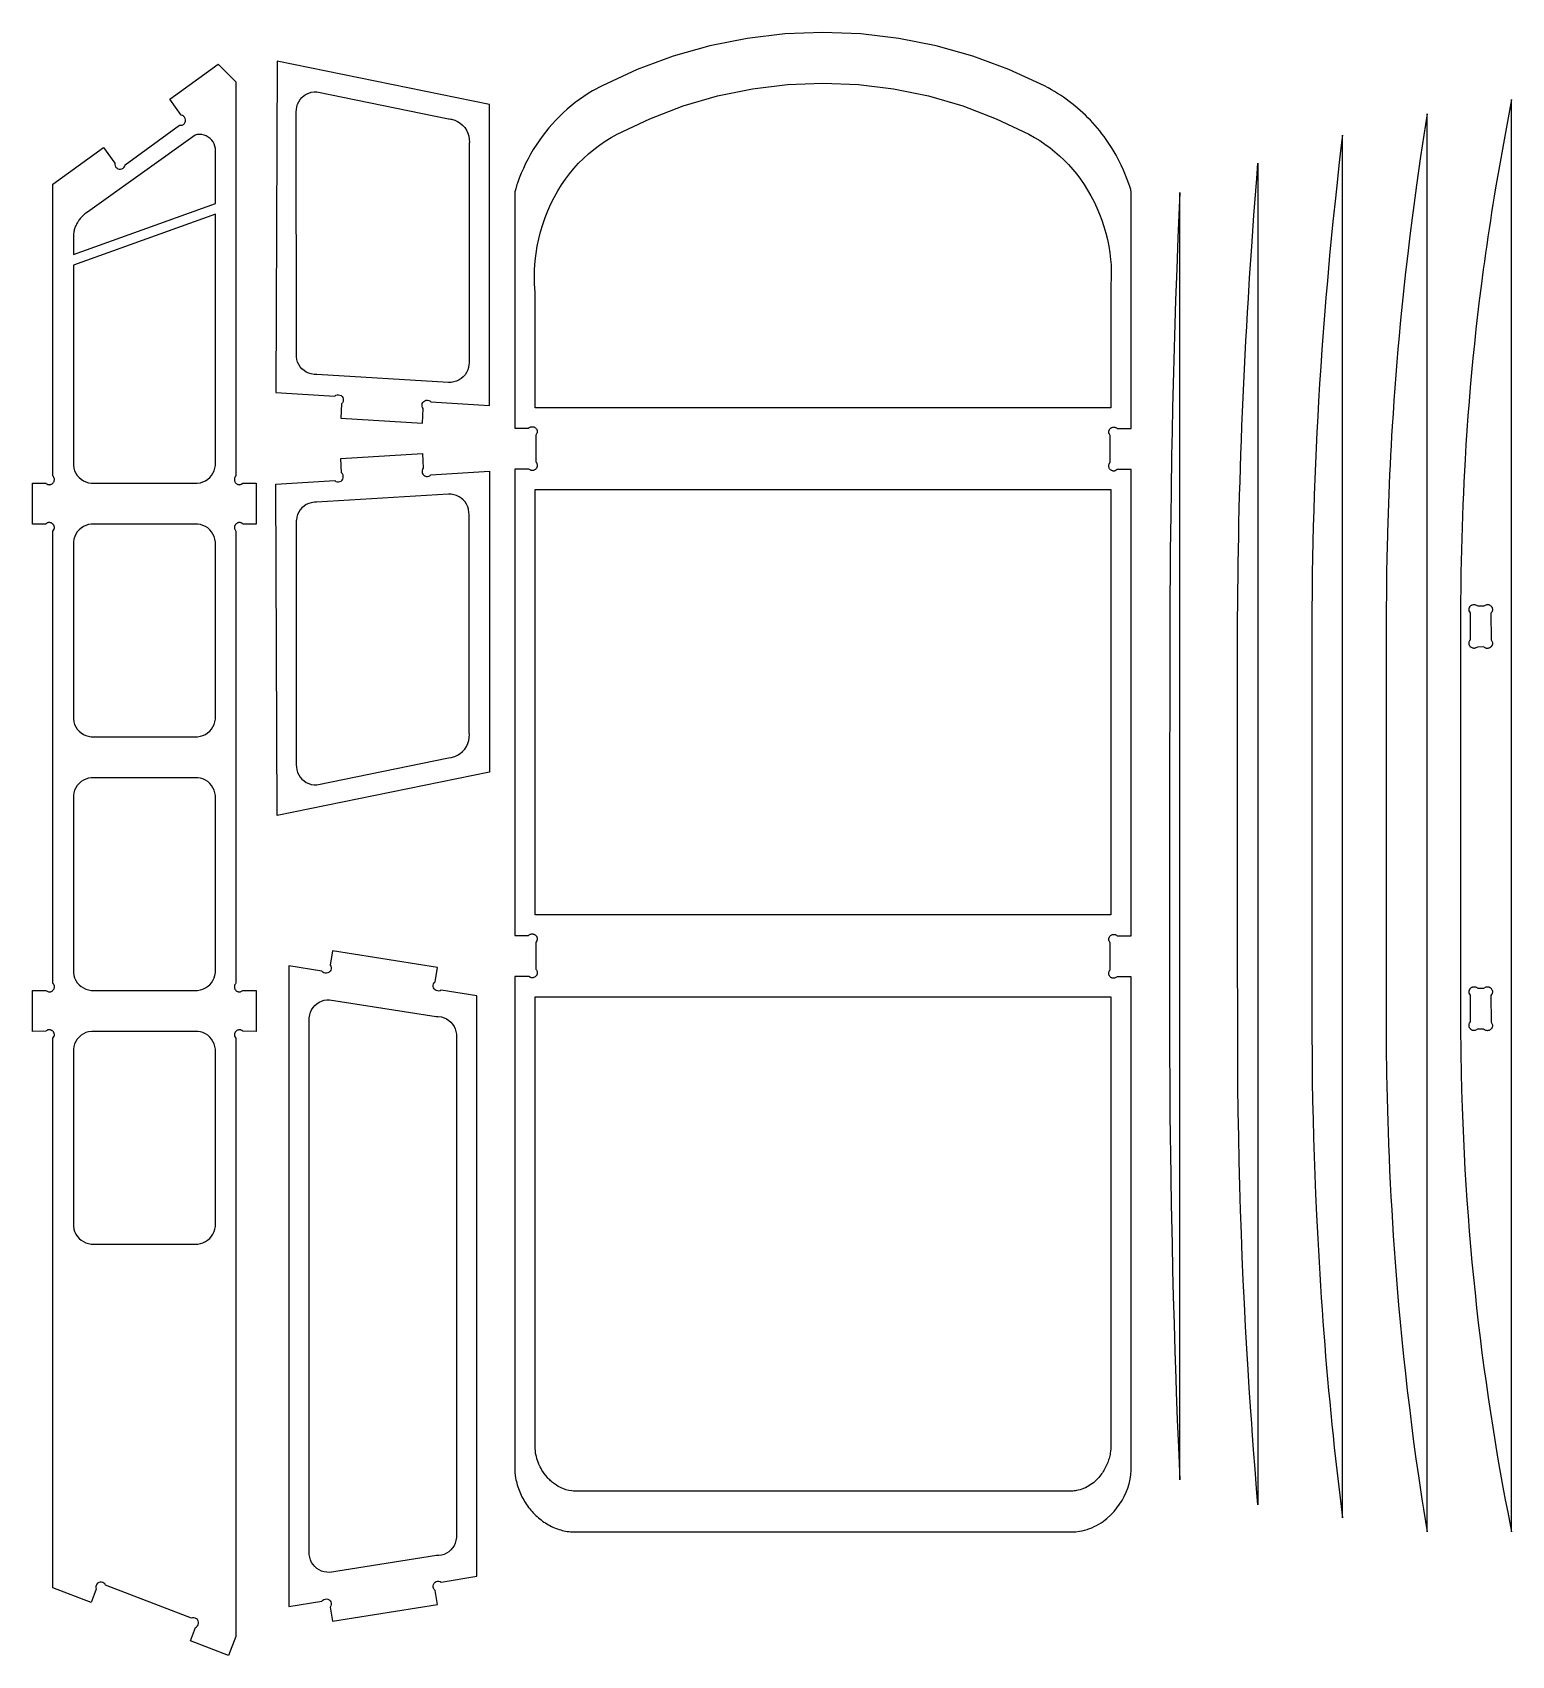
# Model space of a CAD drawing. Extents: x -3293 to 818, y -1259 to 2068.
# Drawn here: x -2537 to -1671, y 1090 to 2040 of the extents above; entities that cross this region are included whole.
import ezdxf

# ---------------------------------------------------------------- set-up
doc = ezdxf.new("R2010")
doc.units = 0
doc.layers.add('SECTIONCUTEDGES', color=18, linetype='CONTINUOUS')

msp = doc.modelspace()

# ---------------------------------------------------------------- linework, layer by layer
at = {"layer": 'SECTIONCUTEDGES'}
for points in [[(-2252.19, 1187.49), (-2251.83, 1186.49), (-2251.44, 1185.5), (-2251.02, 1184.53), (-2250.58, 1183.56), (-2250.12, 1182.61), (-2249.63, 1181.68), (-2249.12, 1180.76), (-2248.59, 1179.85), (-2248.03, 1178.96), (-2247.45, 1178.08), (-2246.85, 1177.22), (-2246.22, 1176.37), (-2245.57, 1175.54), (-2244.9, 1174.73), (-2244.21, 1173.94), (-2243.5, 1173.16), (-2242.77, 1172.41), (-2242.04, 1171.69), (-2241.29, 1170.99), (-2240.52, 1170.31), (-2239.73, 1169.66), (-2238.92, 1169.03), (-2238.1, 1168.42), (-2237.26, 1167.83), (-2236.4, 1167.27), (-2235.53, 1166.73), (-2234.64, 1166.21), (-2233.74, 1165.72), (-2232.83, 1165.26), (-2231.96, 1164.85), (-2231.07, 1164.46), (-2230.18, 1164.1), (-2229.28, 1163.77), (-2228.36, 1163.47), (-2227.44, 1163.19), (-2226.51, 1162.94), (-2225.58, 1162.71), (-2224.64, 1162.52), (-2223.69, 1162.35), (-2222.74, 1162.21), (-2221.78, 1162.1), (-2220.97, 1162.03), (-1927.03, 1162.01), (-1926.71, 1162.03), (-1925.8, 1162.12), (-1923.73, 1162.4), (-1922.24, 1162.69), (-1920.77, 1163.04), (-1919.31, 1163.46), (-1917.88, 1163.95), (-1916.47, 1164.5), (-1915.08, 1165.11), (-1913.72, 1165.78), (-1912.4, 1166.52), (-1911.11, 1167.31), (-1909.86, 1168.16), (-1908.39, 1169.26), (-1907.74, 1169.8), (-1905.3, 1172.04), (-1903.47, 1173.98), (-1901.78, 1176.04), (-1900.22, 1178.2), (-1898.81, 1180.45), (-1897.55, 1182.8), (-1896.44, 1185.22), (-1895.5, 1187.71), (-1894.71, 1190.25), (-1894.1, 1192.84), (-1893.65, 1195.47), (-1893.38, 1198.11), (-1893.38, 1486.94), (-1901.48, 1486.94), (-1901.65, 1486.87), (-1902.75, 1486.26), (-1903.14, 1486.12), (-1903.39, 1486.07), (-1903.56, 1486.06), (-1903.87, 1486.07), (-1904.18, 1486.11), (-1904.33, 1486.15), (-1904.63, 1486.24), (-1904.77, 1486.3), (-1905.05, 1486.43), (-1905.32, 1486.6), (-1905.55, 1486.78), (-1905.76, 1486.99), (-1905.95, 1487.21), (-1906.11, 1487.45), (-1906.26, 1487.7), (-1906.38, 1487.97), (-1906.47, 1488.25), (-1906.53, 1488.54), (-1906.57, 1488.83), (-1906.58, 1489.12), (-1906.56, 1489.41), (-1906.51, 1489.7), (-1906.39, 1490.11), (-1906.22, 1490.5), (-1906.14, 1490.65), (-1905.95, 1490.91), (-1905.77, 1491.08), (-1905.71, 1491.15), (-1905.7, 1506.64), (-1905.74, 1506.76), (-1906.4, 1507.96), (-1906.51, 1508.25), (-1906.57, 1508.56), (-1906.59, 1508.87), (-1906.56, 1509.19), (-1906.52, 1509.41), (-1906.46, 1509.62), (-1906.39, 1509.83), (-1906.3, 1510.03), (-1906.2, 1510.23), (-1906.08, 1510.41), (-1905.96, 1510.59), (-1905.7, 1510.88), (-1905.5, 1511.07), (-1905.18, 1511.29), (-1904.9, 1511.45), (-1904.75, 1511.52), (-1904.44, 1511.64), (-1904.12, 1511.71), (-1903.79, 1511.76), (-1903.62, 1511.76), (-1903.3, 1511.75), (-1903.14, 1511.74), (-1902.82, 1511.67), (-1902.67, 1511.63), (-1902.37, 1511.51), (-1902.08, 1511.36), (-1901.82, 1511.19), (-1901.64, 1511.04), (-1901.58, 1510.96), (-1901.48, 1510.89), (-1893.38, 1510.88), (-1893.38, 1783.84), (-1901.48, 1783.84), (-1901.59, 1783.8), (-1902.83, 1783.13), (-1902.98, 1783.07), (-1903.31, 1782.99), (-1903.71, 1782.96), (-1904.02, 1782.99), (-1904.18, 1783.02), (-1904.48, 1783.09), (-1904.77, 1783.2), (-1905.05, 1783.34), (-1905.19, 1783.42), (-1905.54, 1783.69), (-1905.7, 1783.84), (-1905.95, 1784.11), (-1906.11, 1784.35), (-1906.26, 1784.61), (-1906.38, 1784.88), (-1906.47, 1785.15), (-1906.53, 1785.44), (-1906.57, 1785.73), (-1906.58, 1786.02), (-1906.56, 1786.32), (-1906.49, 1786.69), (-1906.36, 1787.09), (-1906.08, 1787.64), (-1905.87, 1787.9), (-1905.73, 1788.02), (-1905.71, 1788.06), (-1905.71, 1803.58), (-1905.75, 1803.69), (-1906.4, 1804.87), (-1906.44, 1804.96), (-1906.54, 1805.26), (-1906.59, 1805.56), (-1906.58, 1805.87), (-1906.56, 1806.09), (-1906.52, 1806.31), (-1906.46, 1806.52), (-1906.39, 1806.73), (-1906.3, 1806.93), (-1906.2, 1807.13), (-1906.08, 1807.32), (-1905.96, 1807.5), (-1905.7, 1807.79), (-1905.5, 1807.97), (-1905.32, 1808.1), (-1905.04, 1808.28), (-1904.9, 1808.36), (-1904.59, 1808.49), (-1904.28, 1808.58), (-1903.95, 1808.64), (-1903.62, 1808.67), (-1903.3, 1808.66), (-1902.98, 1808.61), (-1902.67, 1808.53), (-1902.37, 1808.42), (-1902.08, 1808.27), (-1901.95, 1808.18), (-1901.64, 1807.94), (-1901.56, 1807.83), (-1901.5, 1807.8), (-1893.38, 1807.79), (-1893.38, 1945.96), (-1893.73, 1947.84), (-1894.06, 1948.95), (-1894.25, 1949.52), (-1894.77, 1950.98), (-1895.77, 1953.66), (-1896.76, 1956.17), (-1897.99, 1959.08), (-1899.29, 1961.96), (-1900.26, 1963.95), (-1901.27, 1965.92), (-1902.32, 1967.87), (-1903.41, 1969.79), (-1904.55, 1971.69), (-1905.73, 1973.56), (-1906.88, 1975.3), (-1908.06, 1977.01), (-1909.28, 1978.7), (-1910.54, 1980.37), (-1911.83, 1982), (-1913.15, 1983.62), (-1914.51, 1985.2), (-1915.9, 1986.75), (-1917.32, 1988.28), (-1918.78, 1989.77), (-1920.26, 1991.24), (-1921.77, 1992.67), (-1923.31, 1994.07), (-1924.88, 1995.44), (-1926.48, 1996.77), (-1928.1, 1998.07), (-1929.75, 1999.33), (-1931.43, 2000.56), (-1933.13, 2001.76), (-1934.86, 2002.92), (-1936.61, 2004.04), (-1938.38, 2005.13), (-1940.17, 2006.17), (-1941.99, 2007.19), (-1944.28, 2008.39), (-1965.06, 2017.95), (-1986.11, 2025.72), (-2007.64, 2031.8), (-2029.52, 2036.17), (-2051.64, 2038.8), (-2073.88, 2039.67), (-2096.13, 2038.8), (-2118.25, 2036.17), (-2140.13, 2031.8), (-2161.66, 2025.72), (-2182.71, 2017.95), (-2203.24, 2008.52), (-2208.81, 2005.47), (-2211.43, 2003.87), (-2213.99, 2002.19), (-2216.51, 2000.43), (-2218.97, 1998.6), (-2221.37, 1996.69), (-2223.71, 1994.7), (-2225.99, 1992.65), (-2228.21, 1990.52), (-2230.36, 1988.33), (-2232.44, 1986.08), (-2234.45, 1983.76), (-2236.41, 1981.34), (-2238.3, 1978.87), (-2240.12, 1976.34), (-2241.85, 1973.75), (-2243.51, 1971.12), (-2245.08, 1968.43), (-2246.58, 1965.7), (-2247.99, 1962.93), (-2249.31, 1960.11), (-2250.55, 1957.25), (-2251.7, 1954.36), (-2252.76, 1951.43), (-2253.03, 1950.63), (-2253.8, 1948.22), (-2254.31, 1946.49), (-2254.36, 1946.23), (-2254.39, 1946.02), (-2254.39, 1808.06), (-2246.29, 1808.06), (-2246.2, 1808.12), (-2246.12, 1808.22), (-2245.82, 1808.46), (-2245.68, 1808.54), (-2245.4, 1808.69), (-2245.1, 1808.8), (-2244.79, 1808.88), (-2244.47, 1808.93), (-2244.14, 1808.94), (-2243.81, 1808.92), (-2243.49, 1808.86), (-2243.17, 1808.76), (-2242.87, 1808.63), (-2242.58, 1808.47), (-2242.27, 1808.24), (-2242.06, 1808.06), (-2241.81, 1807.77), (-2241.68, 1807.59), (-2241.57, 1807.4), (-2241.47, 1807.21), (-2241.38, 1807.01), (-2241.31, 1806.8), (-2241.25, 1806.58), (-2241.21, 1806.37), (-2241.18, 1806.15), (-2241.18, 1805.94), (-2241.21, 1805.63), (-2241.29, 1805.33), (-2241.36, 1805.14), (-2242.02, 1803.95), (-2242.06, 1803.82), (-2242.06, 1788.35), (-2242.02, 1788.27), (-2241.87, 1788.14), (-2241.69, 1787.92), (-2241.59, 1787.75), (-2241.47, 1787.52), (-2241.35, 1787.21), (-2241.26, 1786.88), (-2241.21, 1786.59), (-2241.19, 1786.3), (-2241.2, 1786), (-2241.23, 1785.71), (-2241.3, 1785.43), (-2241.39, 1785.15), (-2241.51, 1784.88), (-2241.65, 1784.63), (-2241.82, 1784.39), (-2242.06, 1784.12), (-2242.22, 1783.96), (-2242.45, 1783.78), (-2242.71, 1783.61), (-2242.99, 1783.47), (-2243.29, 1783.37), (-2243.59, 1783.29), (-2243.9, 1783.25), (-2244.21, 1783.24), (-2244.46, 1783.26), (-2244.86, 1783.37), (-2244.94, 1783.4), (-2246.11, 1784.05), (-2246.3, 1784.12), (-2254.39, 1784.12), (-2254.39, 1511.16), (-2246.29, 1511.16), (-2246.19, 1511.22), (-2246.11, 1511.33), (-2245.82, 1511.55), (-2245.54, 1511.72), (-2245.25, 1511.85), (-2244.94, 1511.95), (-2244.63, 1512.01), (-2244.31, 1512.04), (-2243.98, 1512.03), (-2243.81, 1512.01), (-2243.49, 1511.95), (-2243.17, 1511.86), (-2243.02, 1511.8), (-2242.72, 1511.65), (-2242.45, 1511.48), (-2242.27, 1511.34), (-2242.06, 1511.16), (-2241.81, 1510.87), (-2241.68, 1510.69), (-2241.57, 1510.5), (-2241.46, 1510.31), (-2241.38, 1510.1), (-2241.31, 1509.89), (-2241.25, 1509.68), (-2241.21, 1509.46), (-2241.18, 1509.25), (-2241.18, 1508.94), (-2241.19, 1508.83), (-2241.26, 1508.53), (-2241.32, 1508.33), (-2241.46, 1508.06), (-2241.87, 1507.35), (-2242.03, 1507.03), (-2242.05, 1506.95), (-2242.06, 1491.45), (-2242.04, 1491.4), (-2241.97, 1491.33), (-2241.69, 1491.02), (-2241.44, 1490.54), (-2241.38, 1490.38), (-2241.26, 1489.98), (-2241.21, 1489.69), (-2241.19, 1489.39), (-2241.2, 1489.1), (-2241.23, 1488.81), (-2241.3, 1488.53), (-2241.39, 1488.25), (-2241.51, 1487.98), (-2241.65, 1487.72), (-2241.82, 1487.48), (-2242.06, 1487.21), (-2242.22, 1487.06), (-2242.45, 1486.88), (-2242.71, 1486.71), (-2242.85, 1486.64), (-2243.14, 1486.51), (-2243.29, 1486.46), (-2243.59, 1486.39), (-2243.74, 1486.36), (-2244.05, 1486.34), (-2244.21, 1486.34), (-2244.54, 1486.37), (-2244.86, 1486.47), (-2245.16, 1486.61), (-2246.16, 1487.17), (-2246.27, 1487.21), (-2254.39, 1487.21), (-2254.39, 1198.11), (-2254.37, 1197.75), (-2254.29, 1196.82), (-2254.06, 1195.07), (-2253.82, 1193.63), (-2253.62, 1192.59), (-2253.39, 1191.56), (-2253.13, 1190.53), (-2252.84, 1189.51), (-2252.53, 1188.49)], [(-2499.63, 1129.22), (-2499.41, 1128.47), (-2502.41, 1120.67), (-2524.73, 1129.27), (-2524.73, 1450.78), (-2524.68, 1450.94), (-2524.04, 1452.11), (-2523.96, 1452.3), (-2523.88, 1452.6), (-2523.85, 1452.91), (-2523.88, 1453.33), (-2523.92, 1453.55), (-2523.98, 1453.76), (-2524.05, 1453.97), (-2524.14, 1454.17), (-2524.24, 1454.37), (-2524.35, 1454.56), (-2524.48, 1454.73), (-2524.62, 1454.9), (-2524.78, 1455.06), (-2524.94, 1455.21), (-2525.25, 1455.43), (-2525.54, 1455.6), (-2525.69, 1455.66), (-2526, 1455.78), (-2526.32, 1455.85), (-2526.65, 1455.9), (-2526.81, 1455.91), (-2527.14, 1455.89), (-2527.3, 1455.88), (-2527.61, 1455.81), (-2527.77, 1455.77), (-2528.07, 1455.65), (-2528.36, 1455.51), (-2528.62, 1455.33), (-2528.79, 1455.18), (-2528.88, 1455.07), (-2528.95, 1455.03), (-2536.71, 1455.02), (-2536.71, 1478.97), (-2528.97, 1478.97), (-2528.85, 1478.93), (-2527.69, 1478.29), (-2527.38, 1478.16), (-2527.21, 1478.13), (-2526.88, 1478.09), (-2526.57, 1478.1), (-2526.26, 1478.14), (-2525.96, 1478.22), (-2525.66, 1478.32), (-2525.39, 1478.46), (-2525.25, 1478.54), (-2524.89, 1478.81), (-2524.73, 1478.97), (-2524.49, 1479.24), (-2524.32, 1479.48), (-2524.18, 1479.73), (-2524.06, 1480), (-2523.97, 1480.28), (-2523.9, 1480.56), (-2523.87, 1480.85), (-2523.86, 1481.15), (-2523.88, 1481.44), (-2523.99, 1481.98), (-2524.05, 1482.14), (-2524.18, 1482.45), (-2524.3, 1482.68), (-2524.4, 1482.83), (-2524.57, 1483.03), (-2524.69, 1483.12), (-2524.72, 1483.17), (-2524.72, 1747.72), (-2524.69, 1747.83), (-2524.08, 1748.92), (-2523.96, 1749.2), (-2523.92, 1749.3), (-2523.86, 1749.6), (-2523.85, 1749.81), (-2523.88, 1750.23), (-2523.92, 1750.45), (-2523.97, 1750.66), (-2524.05, 1750.87), (-2524.13, 1751.07), (-2524.24, 1751.27), (-2524.35, 1751.46), (-2524.48, 1751.64), (-2524.73, 1751.93), (-2524.94, 1752.11), (-2525.12, 1752.25), (-2525.39, 1752.42), (-2525.54, 1752.5), (-2525.84, 1752.63), (-2526.16, 1752.72), (-2526.48, 1752.78), (-2526.81, 1752.81), (-2527.14, 1752.8), (-2527.3, 1752.78), (-2527.61, 1752.72), (-2527.92, 1752.62), (-2528.07, 1752.56), (-2528.35, 1752.41), (-2528.49, 1752.32), (-2528.79, 1752.09), (-2528.86, 1751.99), (-2528.92, 1751.94), (-2536.7, 1751.93), (-2536.7, 1775.87), (-2528.95, 1775.87), (-2528.81, 1775.82), (-2527.61, 1775.15), (-2527.37, 1775.07), (-2527.13, 1775.01), (-2526.96, 1774.99), (-2526.57, 1775), (-2526.26, 1775.04), (-2525.96, 1775.12), (-2525.66, 1775.23), (-2525.52, 1775.29), (-2525.25, 1775.44), (-2524.89, 1775.71), (-2524.73, 1775.87), (-2524.49, 1776.14), (-2524.32, 1776.38), (-2524.18, 1776.63), (-2524.06, 1776.9), (-2523.97, 1777.18), (-2523.9, 1777.47), (-2523.87, 1777.76), (-2523.86, 1778.05), (-2523.88, 1778.34), (-2523.93, 1778.63), (-2524.14, 1779.28), (-2524.3, 1779.58), (-2524.44, 1779.79), (-2524.66, 1780), (-2524.73, 1780.09), (-2524.73, 1950.92), (-2495.09, 1972.4), (-2488.39, 1963.15), (-2488.41, 1962.37), (-2488.23, 1961.61), (-2487.86, 1960.92), (-2487.32, 1960.35), (-2486.66, 1959.94), (-2485.91, 1959.72), (-2485.12, 1959.7), (-2484.36, 1959.88), (-2483.67, 1960.25), (-2483.1, 1960.79), (-2482.7, 1961.46), (-2482.47, 1962.21), (-2450.54, 1985.34), (-2449.76, 1985.32), (-2449, 1985.5), (-2448.31, 1985.88), (-2447.74, 1986.42), (-2447.33, 1987.08), (-2447.11, 1987.83), (-2447.09, 1988.61), (-2447.27, 1989.38), (-2447.64, 1990.06), (-2448.18, 1990.63), (-2448.85, 1991.04), (-2449.6, 1991.27), (-2456.34, 2000.57), (-2427.92, 2021.16), (-2417.62, 2010.87), (-2417.62, 1780.11), (-2417.67, 1780.02), (-2417.78, 1779.93), (-2417.93, 1779.76), (-2418.1, 1779.51), (-2418.28, 1779.12), (-2418.41, 1778.71), (-2418.48, 1778.34), (-2418.5, 1778.05), (-2418.49, 1777.76), (-2418.45, 1777.47), (-2418.39, 1777.18), (-2418.3, 1776.9), (-2418.18, 1776.63), (-2418.03, 1776.38), (-2417.86, 1776.14), (-2417.67, 1775.92), (-2417.46, 1775.71), (-2417.1, 1775.44), (-2416.83, 1775.29), (-2416.55, 1775.17), (-2416.25, 1775.08), (-2416.1, 1775.04), (-2415.79, 1775), (-2415.48, 1774.99), (-2415.23, 1775.01), (-2414.9, 1775.09), (-2414.59, 1775.23), (-2413.57, 1775.8), (-2413.45, 1775.85), (-2405.65, 1775.87), (-2405.65, 1751.93), (-2413.42, 1751.94), (-2413.5, 1752), (-2413.6, 1752.12), (-2413.86, 1752.32), (-2414, 1752.41), (-2414.29, 1752.56), (-2414.59, 1752.67), (-2414.74, 1752.72), (-2415.06, 1752.78), (-2415.38, 1752.81), (-2415.54, 1752.81), (-2415.87, 1752.78), (-2416.03, 1752.76), (-2416.35, 1752.68), (-2416.66, 1752.57), (-2416.81, 1752.5), (-2417.1, 1752.34), (-2417.41, 1752.11), (-2417.62, 1751.93), (-2417.87, 1751.64), (-2418, 1751.46), (-2418.12, 1751.27), (-2418.22, 1751.07), (-2418.31, 1750.87), (-2418.38, 1750.66), (-2418.44, 1750.45), (-2418.48, 1750.23), (-2418.51, 1749.91), (-2418.49, 1749.6), (-2418.48, 1749.5), (-2418.4, 1749.2), (-2418.27, 1748.92), (-2417.65, 1747.8), (-2417.63, 1747.7), (-2417.63, 1483.18), (-2417.65, 1483.14), (-2417.91, 1482.89), (-2418.1, 1482.6), (-2418.18, 1482.45), (-2418.39, 1481.89), (-2418.48, 1481.44), (-2418.5, 1481.15), (-2418.49, 1480.85), (-2418.45, 1480.56), (-2418.39, 1480.28), (-2418.3, 1480), (-2418.18, 1479.73), (-2418.03, 1479.48), (-2417.87, 1479.24), (-2417.62, 1478.97), (-2417.46, 1478.81), (-2417.23, 1478.63), (-2416.97, 1478.46), (-2416.69, 1478.32), (-2416.55, 1478.27), (-2416.25, 1478.17), (-2415.94, 1478.11), (-2415.63, 1478.09), (-2415.23, 1478.11), (-2414.98, 1478.16), (-2414.67, 1478.28), (-2413.56, 1478.91), (-2413.47, 1478.94), (-2405.65, 1478.97), (-2405.65, 1455.02), (-2413.4, 1455.03), (-2413.49, 1455.09), (-2413.6, 1455.22), (-2413.87, 1455.42), (-2414.14, 1455.58), (-2414.44, 1455.71), (-2414.74, 1455.81), (-2415.06, 1455.88), (-2415.38, 1455.9), (-2415.54, 1455.9), (-2415.87, 1455.88), (-2416.04, 1455.85), (-2416.36, 1455.78), (-2416.67, 1455.66), (-2416.96, 1455.52), (-2417.24, 1455.34), (-2417.42, 1455.21), (-2417.62, 1455.02), (-2417.88, 1454.73), (-2418, 1454.56), (-2418.12, 1454.37), (-2418.22, 1454.17), (-2418.31, 1453.97), (-2418.38, 1453.76), (-2418.44, 1453.55), (-2418.48, 1453.33), (-2418.51, 1452.91), (-2418.49, 1452.7), (-2418.46, 1452.5), (-2418.36, 1452.2), (-2417.67, 1450.93), (-2417.63, 1450.82), (-2417.63, 1100.85), (-2421.93, 1089.68), (-2444.25, 1098.27), (-2441.25, 1106.07), (-2440.58, 1106.48), (-2440.04, 1107.04), (-2439.67, 1107.73), (-2439.49, 1108.49), (-2439.51, 1109.27), (-2439.73, 1110.02), (-2440.14, 1110.69), (-2440.7, 1111.23), (-2441.39, 1111.61), (-2442.15, 1111.79), (-2442.93, 1111.77), (-2443.68, 1111.55), (-2493.93, 1130.9), (-2494.33, 1131.57), (-2494.9, 1132.11), (-2495.59, 1132.48), (-2496.35, 1132.66), (-2497.13, 1132.64), (-2497.88, 1132.42), (-2498.55, 1132.02), (-2499.09, 1131.45), (-2499.46, 1130.76), (-2499.65, 1130)], [(-2394.21, 1828.93), (-2359.68, 1826.85), (-2359.03, 1827.29), (-2358.29, 1827.55), (-2357.51, 1827.6), (-2356.74, 1827.45), (-2356.04, 1827.11), (-2355.45, 1826.6), (-2355.01, 1825.95), (-2354.76, 1825.21), (-2354.7, 1824.43), (-2354.85, 1823.66), (-2355.19, 1822.96), (-2355.7, 1822.37), (-2356.22, 1813.85), (-2308.4, 1810.97), (-2307.89, 1819.49), (-2308.32, 1820.13), (-2308.58, 1820.87), (-2308.64, 1821.65), (-2308.49, 1822.42), (-2308.14, 1823.13), (-2307.63, 1823.72), (-2306.98, 1824.16), (-2306.24, 1824.41), (-2305.46, 1824.47), (-2304.69, 1824.32), (-2303.99, 1823.98), (-2303.4, 1823.46), (-2269.14, 1821.4), (-2269.14, 1997.44), (-2393.38, 2022.89)], [(-2381.48, 1846.78), (-2381.95, 1848.29), (-2382.21, 1849.89), (-2382.24, 1993.25), (-2382.21, 1994.57), (-2381.95, 1996.17), (-2381.49, 1997.68), (-2380.81, 1999.12), (-2379.95, 2000.44), (-2378.91, 2001.64), (-2377.71, 2002.68), (-2376.39, 2003.54), (-2374.95, 2004.22), (-2373.44, 2004.68), (-2371.87, 2004.94), (-2370.29, 2004.97), (-2293.07, 1989.15), (-2292.67, 1989.08), (-2291.72, 1988.95), (-2291.35, 1988.88), (-2289.48, 1988.32), (-2287.81, 1987.55), (-2286.26, 1986.55), (-2284.86, 1985.35), (-2283.64, 1983.97), (-2282.63, 1982.43), (-2281.84, 1980.76), (-2281.28, 1979.01), (-2280.97, 1977.19), (-2280.92, 1975.34), (-2280.94, 1975.02), (-2281.09, 1973.81), (-2281.12, 1846.11), (-2281.14, 1845.4), (-2281.41, 1843.64), (-2281.88, 1842.13), (-2282.55, 1840.7), (-2283.41, 1839.37), (-2284.45, 1838.17), (-2285.65, 1837.14), (-2286.97, 1836.27), (-2288.41, 1835.6), (-2289.92, 1835.13), (-2291.48, 1834.87), (-2293.06, 1834.84), (-2370.29, 1839.49), (-2371.69, 1839.51), (-2373.44, 1839.78), (-2374.95, 1840.24), (-2376.38, 1840.92), (-2377.71, 1841.78), (-2378.91, 1842.82), (-2379.95, 1844.02), (-2380.81, 1845.34)], [(-2242.42, 1820.03), (-2242.42, 1887), (-2242.43, 1887.86), (-2242.49, 1889.58), (-2242.71, 1893.02), (-2242.79, 1894.75), (-2242.82, 1896.9), (-2242.71, 1901.02), (-2242.36, 1906), (-2241.85, 1910.3), (-2241.16, 1914.59), (-2240.28, 1918.83), (-2239.22, 1923.04), (-2237.98, 1927.19), (-2236.55, 1931.29), (-2234.95, 1935.32), (-2233.18, 1939.28), (-2231.24, 1943.16), (-2229.13, 1946.95), (-2227.01, 1950.4), (-2224.72, 1953.74), (-2222.28, 1956.98), (-2219.7, 1960.1), (-2216.97, 1963.09), (-2214.1, 1965.95), (-2211.11, 1968.68), (-2207.99, 1971.26), (-2204.75, 1973.7), (-2201.4, 1975.98), (-2197.95, 1978.1), (-2194.41, 1980.07), (-2175.3, 1989.15), (-2155.67, 1996.64), (-2135.6, 2002.5), (-2115.21, 2006.71), (-2094.6, 2009.25), (-2073.88, 2010.09), (-2053.17, 2009.25), (-2032.56, 2006.71), (-2012.17, 2002.5), (-1992.1, 1996.64), (-1972.47, 1989.15), (-1953.36, 1980.07), (-1950.14, 1978.29), (-1947, 1976.38), (-1943.94, 1974.35), (-1940.97, 1972.18), (-1938.09, 1969.89), (-1935.32, 1967.47), (-1932.65, 1964.95), (-1930.09, 1962.31), (-1927.64, 1959.56), (-1925.31, 1956.72), (-1923.11, 1953.78), (-1921.03, 1950.74), (-1918.95, 1947.42), (-1917.01, 1944.02), (-1915.2, 1940.55), (-1913.53, 1937.01), (-1912.01, 1933.4), (-1910.63, 1929.74), (-1909.39, 1926.03), (-1908.31, 1922.26), (-1907.37, 1918.46), (-1906.59, 1914.63), (-1905.96, 1910.76), (-1905.69, 1908.67), (-1905.48, 1906.88), (-1905.32, 1905.13), (-1905.23, 1903.73), (-1905.15, 1901.74), (-1905.12, 1898.45), (-1905.32, 1889.51), (-1905.35, 1820.03)], [(-1670.76, 1162.01), (-1670.76, 2000.5), (-1672.4, 1991.88), (-1674, 1983.25), (-1675.57, 1974.61), (-1677.1, 1965.97), (-1678.61, 1957.32), (-1680.08, 1948.67), (-1680.88, 1943.9), (-1681.66, 1939.13), (-1682.42, 1934.35), (-1683.17, 1929.57), (-1683.9, 1924.79), (-1684.62, 1920.01), (-1685.32, 1915.23), (-1686, 1910.44), (-1686.67, 1905.65), (-1687.32, 1900.86), (-1687.95, 1896.07), (-1688.57, 1891.27), (-1689.63, 1882.84), (-1690.63, 1874.4), (-1691.58, 1865.96), (-1692.48, 1857.51), (-1693.34, 1849.05), (-1694.15, 1840.59), (-1694.9, 1832.13), (-1695.61, 1823.66), (-1696.27, 1815.19), (-1696.88, 1806.71), (-1697.44, 1798.23), (-1697.95, 1789.75), (-1698.32, 1783.14), (-1698.66, 1776.54), (-1698.97, 1769.93), (-1699.25, 1763.32), (-1699.51, 1756.7), (-1699.75, 1750.09), (-1699.96, 1743.48), (-1700.14, 1736.86), (-1700.29, 1730.25), (-1700.42, 1723.63), (-1700.52, 1717.01), (-1700.64, 1704), (-1700.64, 1455), (-1700.54, 1444.7), (-1700.5, 1442.12), (-1700.29, 1430.69), (-1700.03, 1420.55), (-1699.71, 1410.41), (-1699.36, 1401.36), (-1698.97, 1392.31), (-1698.52, 1383.26), (-1698.02, 1374.21), (-1697.47, 1365.17), (-1696.87, 1356.13), (-1696.21, 1347.09), (-1695.5, 1338.06), (-1694.74, 1329.03), (-1693.93, 1320.01), (-1693.07, 1310.99), (-1692.15, 1301.98), (-1691.21, 1293.21), (-1690.22, 1284.44), (-1689.17, 1275.69), (-1688.07, 1266.93), (-1686.92, 1258.19), (-1685.72, 1249.45), (-1684.47, 1240.72), (-1683.16, 1232), (-1681.8, 1223.29), (-1680.4, 1214.58), (-1678.94, 1205.88), (-1676.2, 1190.37), (-1674.42, 1180.83), (-1673.03, 1173.66)], [(-1720.25, 1162.01), (-1720.25, 1992.08), (-1722.15, 1979.54), (-1724, 1966.99), (-1725.2, 1958.62), (-1726.37, 1950.25), (-1727.98, 1938.34), (-1728.91, 1931.27), (-1730.26, 1920.65), (-1731.54, 1910.02), (-1732.77, 1899.39), (-1733.6, 1891.89), (-1734.39, 1884.38), (-1735.16, 1876.87), (-1735.89, 1869.36), (-1736.59, 1861.84), (-1737.26, 1854.32), (-1737.9, 1846.8), (-1738.51, 1839.28), (-1739.08, 1831.75), (-1739.63, 1824.22), (-1740.14, 1816.69), (-1740.62, 1809.15), (-1740.95, 1803.51), (-1741.28, 1797.86), (-1741.58, 1792.21), (-1741.87, 1786.56), (-1742.13, 1780.91), (-1742.39, 1775.26), (-1742.62, 1769.61), (-1742.84, 1763.96), (-1743.04, 1758.3), (-1743.22, 1752.65), (-1743.39, 1747), (-1743.62, 1737.5), (-1743.71, 1733.65), (-1743.93, 1722.1), (-1744.07, 1711.69), (-1744.14, 1701.84), (-1744.16, 1698.56), (-1744.16, 1453.33), (-1744.11, 1445.53), (-1743.91, 1429.91), (-1743.62, 1415.99), (-1743.23, 1402.07), (-1743.05, 1396.51), (-1742.77, 1388.85), (-1742.47, 1381.2), (-1742.13, 1373.54), (-1741.76, 1365.89), (-1741.36, 1358.24), (-1740.93, 1350.59), (-1740.47, 1342.94), (-1739.98, 1335.3), (-1739.46, 1327.65), (-1738.91, 1320.01), (-1738.33, 1312.37), (-1737.72, 1304.73), (-1736.87, 1294.72), (-1735.97, 1284.71), (-1735.01, 1274.71), (-1733.99, 1264.71), (-1732.92, 1254.72), (-1731.79, 1244.73), (-1730.6, 1234.76), (-1729.36, 1224.78), (-1728.07, 1214.82), (-1726.71, 1204.86), (-1725.31, 1194.91), (-1723.26, 1181.14), (-1722.37, 1175.4)], [(-2512.76, 1909.78), (-2429.59, 1939.6), (-2429.6, 1971.14), (-2429.61, 1971.66), (-2429.9, 1973.15), (-2430.35, 1974.41), (-2430.98, 1975.6), (-2431.78, 1976.69), (-2432.72, 1977.66), (-2433.79, 1978.47), (-2434.97, 1979.13), (-2436.22, 1979.61), (-2437.54, 1979.91), (-2438.88, 1980.02), (-2440.23, 1979.93), (-2441.54, 1979.65), (-2504.52, 1934.49), (-2505.38, 1933.92), (-2505.97, 1933.48), (-2506.41, 1933.12), (-2506.84, 1932.75), (-2507.26, 1932.36), (-2507.66, 1931.97), (-2508.06, 1931.55), (-2508.44, 1931.13), (-2508.8, 1930.7), (-2509.16, 1930.25), (-2509.49, 1929.79), (-2509.82, 1929.32), (-2510.13, 1928.85), (-2510.42, 1928.36), (-2510.7, 1927.86), (-2510.96, 1927.36), (-2511.21, 1926.84), (-2511.43, 1926.32), (-2511.65, 1925.8), (-2511.84, 1925.26), (-2512.02, 1924.72), (-2512.19, 1924.18), (-2512.33, 1923.63), (-2512.46, 1923.07), (-2512.57, 1922.51), (-2512.7, 1921.73), (-2512.75, 1921.3)], [(-1769.74, 1170.19), (-1769.74, 1979.54), (-1770.43, 1973.63), (-1771.79, 1961.8), (-1773.1, 1949.97), (-1774.27, 1939.08), (-1775.3, 1929.12), (-1776.3, 1919.17), (-1777.25, 1909.2), (-1778.16, 1899.24), (-1778.6, 1894.25), (-1779.46, 1884.28), (-1780.28, 1874.24), (-1781.06, 1864.18), (-1781.8, 1854.13), (-1782.49, 1844.07), (-1783.15, 1834.01), (-1783.76, 1823.94), (-1784.27, 1814.8), (-1784.76, 1805.66), (-1785.2, 1796.51), (-1785.61, 1787.36), (-1785.98, 1778.21), (-1786.31, 1769.06), (-1786.61, 1759.91), (-1786.87, 1750.75), (-1787.09, 1741.6), (-1787.28, 1732.44), (-1787.43, 1723.29), (-1787.56, 1712.32), (-1787.64, 1701.59), (-1787.67, 1693.35), (-1787.67, 1454.24), (-1787.58, 1439.93), (-1787.4, 1425.62), (-1787.2, 1414.44), (-1786.96, 1403.53), (-1786.67, 1392.62), (-1786.33, 1381.71), (-1785.94, 1370.81), (-1785.51, 1359.9), (-1784.95, 1347.52), (-1784.61, 1340.6), (-1784.26, 1333.68), (-1783.88, 1326.76), (-1783.48, 1319.84), (-1783.06, 1312.92), (-1782.62, 1306.01), (-1782.16, 1299.09), (-1781.69, 1292.18), (-1781.19, 1285.27), (-1780.67, 1278.36), (-1780.13, 1271.45), (-1779.59, 1264.78), (-1779.03, 1258.12), (-1778.45, 1251.46), (-1777.85, 1244.8), (-1777.23, 1238.14), (-1776.59, 1231.49), (-1775.92, 1224.83), (-1775.24, 1218.18), (-1774.54, 1211.53), (-1773.82, 1204.88), (-1773.08, 1198.24), (-1771.37, 1183.57)], [(-1822.67, 1221.46), (-1822.89, 1225.68), (-1823.37, 1232.55), (-1824.3, 1246.3), (-1824.98, 1257.01), (-1825.73, 1269.28), (-1826.47, 1282.22), (-1827.18, 1295.82), (-1827.83, 1309.43), (-1828.42, 1323.04), (-1828.95, 1336.66), (-1829.42, 1350.27), (-1829.83, 1364.37), (-1830.2, 1378.95), (-1830.51, 1393.53), (-1830.75, 1408.11), (-1830.93, 1422.69), (-1831.05, 1437.27), (-1831.09, 1444.57), (-1831.26, 1515.79), (-1831.3, 1585.13), (-1831.21, 1677.12), (-1831.18, 1686.99), (-1831.13, 1696.86), (-1831.08, 1704.86), (-1831, 1712.85), (-1830.91, 1720.85), (-1830.79, 1728.84), (-1830.66, 1736.84), (-1830.51, 1744.83), (-1830.34, 1752.83), (-1830.15, 1760.82), (-1829.94, 1768.81), (-1829.71, 1776.8), (-1829.46, 1784.8), (-1829.19, 1792.79), (-1828.9, 1801.09), (-1828.58, 1809.4), (-1828.24, 1817.7), (-1827.89, 1826.01), (-1827.51, 1834.31), (-1827.12, 1842.61), (-1826.7, 1850.91), (-1826.27, 1859.21), (-1825.82, 1867.51), (-1825.35, 1875.81), (-1824.86, 1884.11), (-1824.12, 1896.05), (-1822.91, 1914.3), (-1821.6, 1932.53), (-1819.94, 1954.19), (-1819.23, 1963.19), (-1819.23, 1177.95), (-1820, 1187.4), (-1820.91, 1198.73), (-1821.8, 1210.09)], [(-1866.47, 1227.73), (-1865.84, 1211.72), (-1865.04, 1192.46), (-1865.04, 1945.96), (-1866.11, 1919.54), (-1866.79, 1901.3), (-1867.42, 1883.05), (-1868.08, 1862.08), (-1868.66, 1841.1), (-1869.18, 1820.12), (-1869.48, 1806.14), (-1869.76, 1792.15), (-1870.11, 1771.17), (-1870.31, 1757.18), (-1870.55, 1736.2), (-1870.67, 1722.21), (-1870.75, 1709.95), (-1870.82, 1694.15), (-1871.05, 1566.44), (-1871, 1449.21), (-1870.96, 1438.85), (-1870.91, 1428.49), (-1870.84, 1418.13), (-1870.75, 1407.76), (-1870.59, 1392.22), (-1870.49, 1384.52), (-1870.27, 1369.12), (-1870.01, 1353.72), (-1869.71, 1338.32), (-1869.55, 1330.62), (-1869.19, 1315.23), (-1868.79, 1299.83), (-1868.34, 1283.81), (-1867.85, 1267.78), (-1867.33, 1251.76), (-1867.05, 1243.75)], [(-2512, 1783.16), (-2511.32, 1781.73), (-2510.46, 1780.4), (-2509.42, 1779.21), (-2508.22, 1778.17), (-2506.9, 1777.3), (-2505.46, 1776.63), (-2503.95, 1776.16), (-2502.37, 1775.9), (-2441.55, 1775.87), (-2440.18, 1775.89), (-2438.4, 1776.16), (-2436.89, 1776.63), (-2435.45, 1777.3), (-2434.12, 1778.16), (-2432.93, 1779.2), (-2431.89, 1780.4), (-2431.02, 1781.73), (-2430.35, 1783.16), (-2429.88, 1784.67), (-2429.63, 1786.24), (-2429.59, 1787.82), (-2429.59, 1933.25), (-2512.76, 1903.43), (-2512.75, 1787.6), (-2512.73, 1786.45), (-2512.46, 1784.68)], [(-2393.38, 1581.34), (-2394.21, 1775.29), (-2359.68, 1777.37), (-2359.03, 1776.93), (-2358.29, 1776.68), (-2357.51, 1776.62), (-2356.74, 1776.77), (-2356.04, 1777.11), (-2355.45, 1777.63), (-2355.01, 1778.28), (-2354.76, 1779.02), (-2354.7, 1779.8), (-2354.85, 1780.57), (-2355.19, 1781.27), (-2355.7, 1781.86), (-2356.22, 1790.37), (-2308.4, 1793.25), (-2307.89, 1784.74), (-2308.32, 1784.09), (-2308.58, 1783.35), (-2308.64, 1782.57), (-2308.49, 1781.8), (-2308.14, 1781.1), (-2307.63, 1780.51), (-2306.98, 1780.07), (-2306.24, 1779.81), (-2305.46, 1779.76), (-2304.69, 1779.91), (-2303.99, 1780.25), (-2303.4, 1780.76), (-2269.14, 1782.83), (-2269.14, 1606.79)], [(-2381.49, 1606.54), (-2380.81, 1605.11), (-2379.95, 1603.78), (-2378.91, 1602.59), (-2377.71, 1601.55), (-2376.39, 1600.68), (-2374.95, 1600.01), (-2373.44, 1599.54), (-2371.87, 1599.29), (-2370.29, 1599.26), (-2293.07, 1615.08), (-2291.56, 1615.3), (-2289.48, 1615.9), (-2287.81, 1616.68), (-2286.26, 1617.67), (-2284.86, 1618.88), (-2283.64, 1620.26), (-2282.63, 1621.8), (-2281.84, 1623.46), (-2281.28, 1625.22), (-2280.97, 1627.04), (-2280.92, 1628.88), (-2280.94, 1629.26), (-2281.12, 1630.71), (-2281.11, 1757.44), (-2281.14, 1758.79), (-2281.41, 1760.58), (-2281.88, 1762.1), (-2282.55, 1763.53), (-2283.41, 1764.86), (-2284.45, 1766.05), (-2285.65, 1767.09), (-2286.97, 1767.95), (-2288.41, 1768.63), (-2289.92, 1769.1), (-2291.48, 1769.35), (-2293.06, 1769.39), (-2370.37, 1764.74), (-2371.55, 1764.72), (-2373.44, 1764.45), (-2374.95, 1763.98), (-2376.38, 1763.31), (-2377.71, 1762.44), (-2378.91, 1761.41), (-2379.95, 1760.21), (-2380.81, 1758.88), (-2381.48, 1757.45), (-2381.95, 1755.94), (-2382.21, 1754.35), (-2382.22, 1753.92), (-2382.24, 1610.98), (-2382.21, 1609.66), (-2381.95, 1608.06)], [(-2242.42, 1523.13), (-2242.42, 1772.14), (-1905.35, 1772.14), (-1905.35, 1523.13)], [(-2512.47, 1636.22), (-2512, 1634.71), (-2511.32, 1633.28), (-2510.46, 1631.95), (-2509.42, 1630.76), (-2508.23, 1629.72), (-2506.9, 1628.85), (-2505.47, 1628.18), (-2503.95, 1627.71), (-2502.39, 1627.46), (-2500.81, 1627.42), (-2441.55, 1627.42), (-2440.15, 1627.44), (-2438.4, 1627.71), (-2436.89, 1628.18), (-2435.45, 1628.85), (-2434.13, 1629.71), (-2432.93, 1630.75), (-2431.89, 1631.95), (-2431.03, 1633.27), (-2430.35, 1634.71), (-2429.89, 1636.22), (-2429.63, 1637.79), (-2429.59, 1739.97), (-2429.62, 1741.38), (-2429.88, 1743.12), (-2430.35, 1744.64), (-2431.02, 1746.07), (-2431.88, 1747.4), (-2432.92, 1748.6), (-2434.12, 1749.64), (-2435.45, 1750.5), (-2436.88, 1751.17), (-2438.4, 1751.64), (-2439.98, 1751.89), (-2440.63, 1751.91), (-2500.81, 1751.93), (-2502.39, 1751.89), (-2503.95, 1751.63), (-2505.46, 1751.16), (-2506.9, 1750.49), (-2508.22, 1749.62), (-2509.42, 1748.58), (-2510.46, 1747.39), (-2511.32, 1746.06), (-2511.99, 1744.63), (-2512.46, 1743.12), (-2512.72, 1741.56), (-2512.76, 1740.09), (-2512.76, 1639.37), (-2512.73, 1637.98)], [(-1695.38, 1680.89), (-1695.47, 1681.1), (-1695.55, 1681.32), (-1695.6, 1681.54), (-1695.64, 1681.77), (-1695.67, 1682), (-1695.67, 1682.39), (-1695.62, 1682.72), (-1695.54, 1683.05), (-1695.42, 1683.36), (-1695.27, 1683.66), (-1695.09, 1683.94), (-1694.82, 1684.21), (-1694.79, 1684.28), (-1694.85, 1699.94), (-1695.5, 1701.23), (-1695.58, 1701.49), (-1695.64, 1701.76), (-1695.66, 1702.04), (-1695.64, 1702.32), (-1695.59, 1702.59), (-1695.51, 1702.86), (-1695.4, 1703.12), (-1695.27, 1703.38), (-1695.12, 1703.62), (-1694.94, 1703.84), (-1694.75, 1704.04), (-1694.53, 1704.23), (-1694.3, 1704.4), (-1694.05, 1704.54), (-1693.79, 1704.66), (-1693.53, 1704.75), (-1693.1, 1704.85), (-1692.66, 1704.88), (-1692.22, 1704.85), (-1691.79, 1704.75), (-1691.24, 1704.53), (-1690.55, 1704), (-1686.88, 1704.06), (-1685.59, 1704.71), (-1685.33, 1704.8), (-1685.06, 1704.85), (-1684.78, 1704.87), (-1684.5, 1704.86), (-1684.23, 1704.81), (-1683.96, 1704.73), (-1683.69, 1704.62), (-1683.44, 1704.49), (-1683.2, 1704.33), (-1682.98, 1704.16), (-1682.77, 1703.96), (-1682.59, 1703.75), (-1682.42, 1703.51), (-1682.28, 1703.27), (-1682.16, 1703.01), (-1682.07, 1702.74), (-1681.97, 1702.32), (-1681.94, 1701.88), (-1681.97, 1701.44), (-1682.06, 1701.01), (-1682.29, 1700.46), (-1682.82, 1699.76), (-1682.75, 1684.09), (-1682.12, 1682.96), (-1682.01, 1682.67), (-1681.95, 1682.37), (-1681.93, 1682.06), (-1681.96, 1681.73), (-1682, 1681.52), (-1682.06, 1681.3), (-1682.13, 1681.1), (-1682.22, 1680.89), (-1682.32, 1680.7), (-1682.44, 1680.51), (-1682.57, 1680.33), (-1682.71, 1680.16), (-1682.86, 1680), (-1683.03, 1679.86), (-1683.34, 1679.63), (-1683.62, 1679.47), (-1683.93, 1679.34), (-1684.24, 1679.25), (-1684.57, 1679.19), (-1684.9, 1679.16), (-1685.06, 1679.16), (-1685.38, 1679.19), (-1685.7, 1679.25), (-1686, 1679.35), (-1686.3, 1679.48), (-1686.57, 1679.65), (-1687.06, 1680.04), (-1690.73, 1679.98), (-1691.97, 1679.35), (-1692.29, 1679.24), (-1692.62, 1679.19), (-1692.96, 1679.19), (-1693.08, 1679.2), (-1693.47, 1679.28), (-1693.84, 1679.41), (-1694.2, 1679.59), (-1694.53, 1679.81), (-1694.7, 1679.96), (-1694.87, 1680.13), (-1695.02, 1680.3), (-1695.15, 1680.49), (-1695.27, 1680.68)], [(-2512, 1486.26), (-2511.32, 1484.83), (-2510.46, 1483.5), (-2509.42, 1482.31), (-2508.23, 1481.27), (-2506.9, 1480.4), (-2505.47, 1479.73), (-2503.95, 1479.26), (-2502.39, 1479), (-2501.93, 1478.99), (-2441.55, 1478.97), (-2440.09, 1478.99), (-2438.4, 1479.26), (-2436.89, 1479.72), (-2435.45, 1480.4), (-2434.13, 1481.26), (-2432.93, 1482.3), (-2431.89, 1483.5), (-2431.03, 1484.82), (-2430.35, 1486.26), (-2429.89, 1487.77), (-2429.63, 1489.37), (-2429.6, 1591.52), (-2429.63, 1593.07), (-2429.88, 1594.67), (-2430.35, 1596.19), (-2431.02, 1597.62), (-2431.89, 1598.95), (-2432.93, 1600.14), (-2434.12, 1601.18), (-2435.45, 1602.05), (-2436.88, 1602.72), (-2438.4, 1603.19), (-2439.98, 1603.44), (-2440.4, 1603.46), (-2500.81, 1603.47), (-2502.29, 1603.44), (-2503.95, 1603.18), (-2505.46, 1602.71), (-2506.9, 1602.04), (-2508.22, 1601.17), (-2509.42, 1600.13), (-2510.46, 1598.94), (-2511.32, 1597.61), (-2512, 1596.18), (-2512.46, 1594.67), (-2512.73, 1593.03), (-2512.76, 1591.64), (-2512.76, 1490.92), (-2512.73, 1489.41), (-2512.47, 1487.77)], [(-2386.65, 1118.47), (-2367.22, 1121.56), (-2366.69, 1122.13), (-2366.02, 1122.54), (-2365.27, 1122.76), (-2364.49, 1122.78), (-2363.73, 1122.6), (-2363.04, 1122.23), (-2362.47, 1121.69), (-2362.06, 1121.02), (-2361.84, 1120.27), (-2361.82, 1119.49), (-2362, 1118.73), (-2362.37, 1118.04), (-2361.06, 1109.78), (-2299.57, 1119.56), (-2300.89, 1127.84), (-2301.46, 1128.38), (-2301.87, 1129.04), (-2302.09, 1129.79), (-2302.11, 1130.57), (-2301.93, 1131.33), (-2301.56, 1132.02), (-2301.03, 1132.58), (-2300.37, 1132.99), (-2299.62, 1133.22), (-2298.84, 1133.24), (-2298.08, 1133.06), (-2297.39, 1132.69), (-2276.49, 1136.15), (-2276.49, 1475.72), (-2297.39, 1479.18), (-2298.08, 1478.81), (-2298.84, 1478.63), (-2299.62, 1478.65), (-2300.37, 1478.87), (-2301.03, 1479.28), (-2301.56, 1479.85), (-2301.93, 1480.54), (-2302.11, 1481.3), (-2302.09, 1482.08), (-2301.87, 1482.83), (-2301.46, 1483.49), (-2300.89, 1484.02), (-2299.57, 1492.31), (-2361.06, 1502.08), (-2362.37, 1493.83), (-2362, 1493.14), (-2361.82, 1492.38), (-2361.84, 1491.6), (-2362.06, 1490.85), (-2362.47, 1490.18), (-2363.04, 1489.64), (-2363.73, 1489.27), (-2364.49, 1489.09), (-2365.27, 1489.11), (-2366.02, 1489.33), (-2366.69, 1489.74), (-2367.22, 1490.31), (-2386.65, 1493.4)], [(-2373.24, 1144.22), (-2373.92, 1145.66), (-2374.39, 1147.17), (-2374.65, 1148.85), (-2374.68, 1461.55), (-2374.66, 1462.9), (-2374.39, 1464.7), (-2373.92, 1466.21), (-2373.24, 1467.64), (-2372.38, 1468.97), (-2371.34, 1470.16), (-2370.15, 1471.2), (-2368.82, 1472.07), (-2367.39, 1472.74), (-2365.87, 1473.21), (-2364.31, 1473.47), (-2362.73, 1473.5), (-2300.41, 1463.75), (-2300.15, 1463.73), (-2299.16, 1463.74), (-2297.26, 1463.46), (-2295.75, 1463), (-2294.31, 1462.32), (-2292.98, 1461.46), (-2291.79, 1460.42), (-2290.75, 1459.22), (-2289.88, 1457.9), (-2289.21, 1456.46), (-2288.74, 1454.95), (-2288.49, 1453.3), (-2288.46, 1452.03), (-2288.46, 1160.07), (-2288.48, 1158.7), (-2288.74, 1156.92), (-2289.21, 1155.41), (-2289.88, 1153.97), (-2290.75, 1152.64), (-2291.79, 1151.45), (-2292.98, 1150.41), (-2294.31, 1149.54), (-2295.75, 1148.87), (-2297.26, 1148.4), (-2298.83, 1148.15), (-2298.96, 1148.14), (-2300.08, 1148.14), (-2362.73, 1138.36), (-2364.31, 1138.4), (-2365.87, 1138.66), (-2367.39, 1139.13), (-2368.82, 1139.8), (-2370.15, 1140.67), (-2371.34, 1141.7), (-2372.38, 1142.9)], [(-2239.5, 1200.19), (-2239.99, 1201.24), (-2240.22, 1201.77), (-2240.65, 1202.84), (-2241.03, 1203.92), (-2241.37, 1205.03), (-2241.67, 1206.14), (-2241.92, 1207.27), (-2242.13, 1208.4), (-2242.29, 1209.55), (-2242.41, 1210.81), (-2242.42, 1475.24), (-1905.35, 1475.24), (-1905.35, 1210.93), (-1905.54, 1209.1), (-1905.66, 1208.27), (-1905.81, 1207.44), (-1905.98, 1206.62), (-1906.18, 1205.8), (-1906.4, 1204.99), (-1906.64, 1204.19), (-1906.91, 1203.39), (-1907.2, 1202.6), (-1907.51, 1201.82), (-1907.85, 1201.05), (-1908.21, 1200.29), (-1908.59, 1199.54), (-1908.99, 1198.79), (-1909.42, 1198.06), (-1909.86, 1197.35), (-1910.33, 1196.64), (-1910.82, 1195.95), (-1911.32, 1195.27), (-1911.85, 1194.61), (-1912.4, 1193.96), (-1912.96, 1193.33), (-1913.54, 1192.72), (-1914.14, 1192.12), (-1914.76, 1191.54), (-1915.59, 1190.82), (-1916.46, 1190.14), (-1917.37, 1189.51), (-1918.3, 1188.92), (-1919.27, 1188.38), (-1920.26, 1187.89), (-1921.28, 1187.46), (-1922.32, 1187.07), (-1923.39, 1186.74), (-1924.46, 1186.46), (-1925.55, 1186.24), (-1926.1, 1186.15), (-1926.78, 1186.06), (-1927.52, 1185.98), (-2219.91, 1185.96), (-2220.95, 1186.04), (-2222.77, 1186.35), (-2224.37, 1186.76), (-2225.3, 1187.06), (-2226.22, 1187.41), (-2227.12, 1187.79), (-2228, 1188.22), (-2228.86, 1188.68), (-2229.9, 1189.32), (-2230.5, 1189.72), (-2231.1, 1190.14), (-2231.68, 1190.57), (-2232.25, 1191.02), (-2232.8, 1191.49), (-2233.35, 1191.97), (-2233.88, 1192.46), (-2234.39, 1192.97), (-2234.89, 1193.5), (-2235.38, 1194.03), (-2236.02, 1194.79), (-2237.17, 1196.3), (-2237.48, 1196.75), (-2238.4, 1198.17), (-2238.97, 1199.17)], [(-1695.35, 1457.07), (-1695.46, 1457.32), (-1695.58, 1457.73), (-1695.64, 1458.05), (-1695.66, 1458.37), (-1695.65, 1458.69), (-1695.61, 1459.01), (-1695.53, 1459.33), (-1695.31, 1459.86), (-1694.79, 1460.53), (-1694.85, 1476.2), (-1695.49, 1477.33), (-1695.6, 1477.62), (-1695.66, 1477.93), (-1695.67, 1478.24), (-1695.64, 1478.56), (-1695.6, 1478.78), (-1695.54, 1478.99), (-1695.47, 1479.2), (-1695.39, 1479.4), (-1695.28, 1479.6), (-1695.17, 1479.78), (-1695.04, 1479.96), (-1694.9, 1480.13), (-1694.74, 1480.29), (-1694.58, 1480.44), (-1694.27, 1480.66), (-1693.98, 1480.82), (-1693.68, 1480.95), (-1693.36, 1481.05), (-1693.04, 1481.11), (-1692.71, 1481.13), (-1692.38, 1481.12), (-1692.06, 1481.08), (-1691.75, 1481), (-1691.45, 1480.88), (-1691.17, 1480.73), (-1690.9, 1480.56), (-1690.55, 1480.25), (-1687.02, 1480.26), (-1685.64, 1480.99), (-1685.34, 1481.09), (-1685.04, 1481.13), (-1684.73, 1481.13), (-1684.51, 1481.11), (-1684.29, 1481.07), (-1684.08, 1481.01), (-1683.87, 1480.94), (-1683.67, 1480.85), (-1683.47, 1480.75), (-1683.28, 1480.63), (-1683.11, 1480.5), (-1682.94, 1480.36), (-1682.78, 1480.21), (-1682.63, 1480.04), (-1682.41, 1479.73), (-1682.24, 1479.44), (-1682.12, 1479.14), (-1682.06, 1478.98), (-1681.99, 1478.66), (-1681.94, 1478.34), (-1681.94, 1478.01), (-1681.96, 1477.69), (-1682.03, 1477.37), (-1682.13, 1477.06), (-1682.26, 1476.77), (-1682.42, 1476.49), (-1682.82, 1476.01), (-1682.75, 1460.34), (-1682.12, 1459.21), (-1682.01, 1458.92), (-1681.95, 1458.62), (-1681.93, 1458.31), (-1681.96, 1457.98), (-1682, 1457.77), (-1682.06, 1457.55), (-1682.13, 1457.35), (-1682.22, 1457.14), (-1682.32, 1456.95), (-1682.44, 1456.76), (-1682.57, 1456.58), (-1682.71, 1456.41), (-1682.86, 1456.25), (-1683.03, 1456.11), (-1683.34, 1455.88), (-1683.62, 1455.72), (-1683.93, 1455.59), (-1684.24, 1455.5), (-1684.57, 1455.44), (-1684.9, 1455.41), (-1685.22, 1455.42), (-1685.54, 1455.47), (-1685.85, 1455.55), (-1686.15, 1455.66), (-1686.44, 1455.81), (-1686.71, 1455.99), (-1687.06, 1456.29), (-1690.73, 1456.23), (-1692, 1455.59), (-1692.37, 1455.47), (-1692.76, 1455.43), (-1693.15, 1455.45), (-1693.54, 1455.54), (-1693.8, 1455.63), (-1694.04, 1455.75), (-1694.28, 1455.88), (-1694.5, 1456.04), (-1694.7, 1456.21), (-1694.89, 1456.4), (-1695.06, 1456.61), (-1695.21, 1456.84)], [(-2512.47, 1339.32), (-2512, 1337.81), (-2511.33, 1336.38), (-2510.46, 1335.05), (-2509.42, 1333.85), (-2508.23, 1332.82), (-2506.9, 1331.95), (-2505.47, 1331.28), (-2503.96, 1330.81), (-2502.39, 1330.55), (-2502.18, 1330.54), (-2441.55, 1330.51), (-2439.98, 1330.55), (-2438.4, 1330.8), (-2436.89, 1331.27), (-2435.45, 1331.95), (-2434.13, 1332.81), (-2432.93, 1333.85), (-2431.89, 1335.04), (-2431.03, 1336.37), (-2430.36, 1337.81), (-2429.89, 1339.32), (-2429.63, 1340.88), (-2429.6, 1342.01), (-2429.6, 1443.07), (-2429.63, 1444.64), (-2429.88, 1446.22), (-2430.35, 1447.73), (-2431.02, 1449.17), (-2431.89, 1450.5), (-2432.93, 1451.69), (-2434.12, 1452.73), (-2435.45, 1453.6), (-2436.89, 1454.27), (-2438.4, 1454.74), (-2439.96, 1454.99), (-2500.81, 1455.02), (-2502.16, 1455), (-2503.95, 1454.73), (-2505.47, 1454.26), (-2506.9, 1453.59), (-2508.22, 1452.72), (-2509.42, 1451.68), (-2510.46, 1450.49), (-2511.32, 1449.16), (-2512, 1447.73), (-2512.47, 1446.22), (-2512.73, 1444.56), (-2512.74, 1444.2), (-2512.76, 1342.47), (-2512.73, 1340.94)]]:
    msp.add_lwpolyline(points, close=True, dxfattribs=at)

doc.saveas('drawing.dxf')
